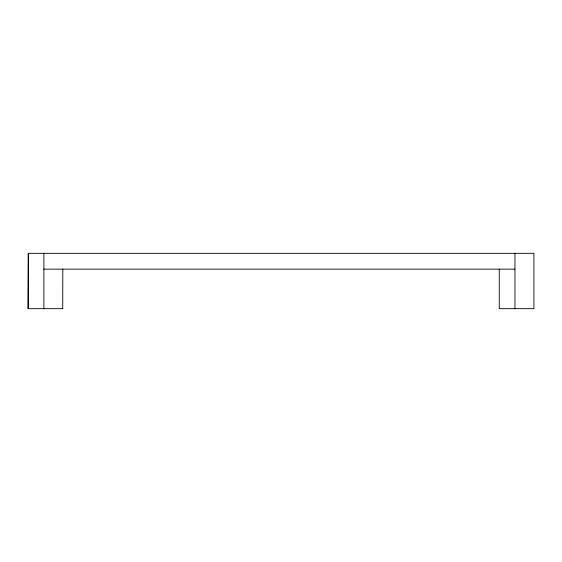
<?xml version="1.0" encoding="UTF-8"?>
<svg xmlns="http://www.w3.org/2000/svg" width="562" height="562" viewBox="0 0 562 562"><rect width="100%" height="100%" fill="white"/><g stroke="black" fill="none" stroke-linecap="round" stroke-linejoin="round"><path stroke-width="0.84" d="M43.871 269.142L514.954 269.142M62.804 308.664L28.1 308.664L28.346 253.336M514.954 253.336L514.954 308.664M499.26 269.142L499.253 308.664L533.9 308.664L533.9 253.336L28.269 253.336L28.177 308.664M62.804 269.142L62.726 308.664M43.871 253.336L43.871 308.664"/></g></svg>
